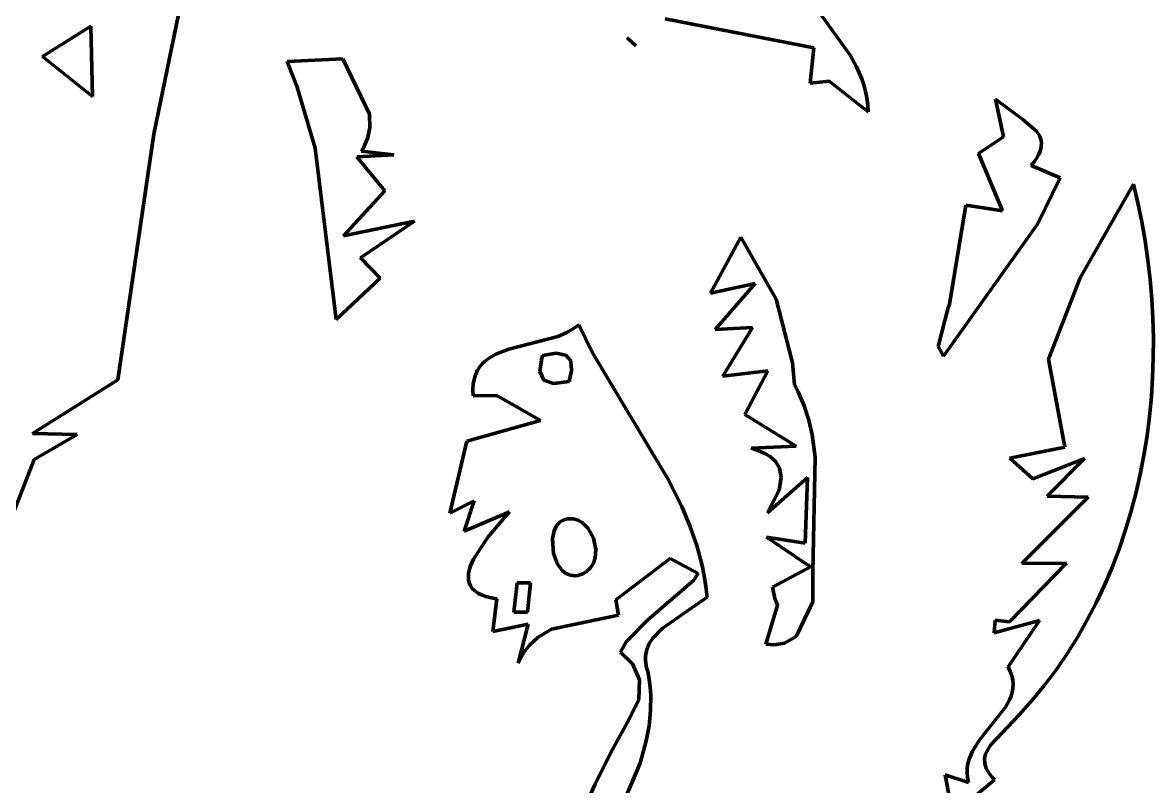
# Model space of a CAD drawing. Header units: millimetres. Extents: x 0 to 9.3, y 0 to 12.
# Drawn here: x 6.071 to 6.957, y 3.732 to 4.332 of the extents above; entities that cross this region are included whole.
import ezdxf

# ---------------------------------------------------------------- set-up
doc = ezdxf.new("R2010")
doc.units = ezdxf.units.MM
doc.layers.add('color#000000ff', color=7, linetype='CONTINUOUS', lineweight=100)
doc.layers.add('color#ffffffff', color=7, linetype='CONTINUOUS', lineweight=100)

msp = doc.modelspace()

# ---------------------------------------------------------------- linework, layer by layer
at = {"layer": 'color#000000ff'}
for p, q in [((6.17359, 4.24418), (6.20132, 4.37884)), ((6.71961, 4.30613), (6.68645, 4.35254)), ((6.08617, 4.30509), (6.12416, 4.32889)), ((6.12416, 4.32889), (6.1253, 4.27372)), ((6.57446, 4.33458), (6.69124, 4.31203)), ((6.54481, 4.31983), (6.5487, 4.31606)), ((6.55142, 4.31343), (6.54481, 4.31983)), ((6.5487, 4.31606), (6.55142, 4.31343)), ((6.69124, 4.31203), (6.68818, 4.28428)), ((6.1253, 4.27372), (6.08617, 4.30509)), ((6.32182, 4.30325), (6.27817, 4.30116)), ((6.34263, 4.25979), (6.32182, 4.30325)), ((6.72463, 4.29715), (6.71961, 4.30613)), ((6.27817, 4.30116), (6.286, 4.28117)), ((6.72876, 4.28774), (6.72463, 4.29715)), ((6.68818, 4.28428), (6.70311, 4.2858)), ((6.70311, 4.2858), (6.73364, 4.26173)), ((6.73041, 4.28285), (6.72876, 4.28774)), ((6.286, 4.28117), (6.3, 4.2333)), ((6.73176, 4.27782), (6.73041, 4.28285)), ((6.73277, 4.27263), (6.73176, 4.27782)), ((6.7334, 4.26727), (6.73277, 4.27263)), ((6.73364, 4.26173), (6.7334, 4.26727)), ((6.8335, 4.27163), (6.83977, 4.24217)), ((6.85496, 4.2558), (6.8335, 4.27163)), ((6.34296, 4.24951), (6.34263, 4.25979)), ((6.34138, 4.24162), (6.34296, 4.24951)), ((6.86571, 4.24657), (6.85496, 4.2558)), ((6.14522, 4.05135), (6.17359, 4.24418)), ((6.33797, 4.23356), (6.34138, 4.24162)), ((6.83977, 4.24217), (6.82019, 4.2291)), ((6.868, 4.24305), (6.86571, 4.24657)), ((6.86934, 4.23921), (6.868, 4.24305)), ((6.86959, 4.23715), (6.86934, 4.23921)), ((6.3, 4.2333), (6.31652, 4.09881)), ((6.33639, 4.23083), (6.33797, 4.23356)), ((6.36161, 4.22805), (6.33639, 4.23083)), ((6.86732, 4.22785), (6.86843, 4.23035)), ((6.86843, 4.23035), (6.86916, 4.23273)), ((6.86916, 4.23273), (6.86954, 4.235)), ((6.86954, 4.235), (6.86959, 4.23715)), ((6.33281, 4.22642), (6.36161, 4.22805)), ((6.35473, 4.19969), (6.33281, 4.22642)), ((6.82019, 4.2291), (6.83908, 4.18396)), ((6.86153, 4.21954), (6.86389, 4.22245)), ((6.86389, 4.22245), (6.86582, 4.22522)), ((6.86582, 4.22522), (6.86732, 4.22785)), ((6.88425, 4.20982), (6.86153, 4.21954)), ((6.86659, 4.17352), (6.88425, 4.20982)), ((6.94173, 4.20509), (6.90004, 4.13146)), ((6.94521, 4.19035), (6.94173, 4.20509)), ((6.32229, 4.16449), (6.35473, 4.19969)), ((6.8103, 4.18837), (6.79753, 4.11093)), ((6.83908, 4.18396), (6.8103, 4.18837)), ((6.94827, 4.17547), (6.94521, 4.19035)), ((6.37789, 4.17583), (6.32229, 4.16449)), ((6.3355, 4.14728), (6.37789, 4.17583)), ((6.79279, 4.06992), (6.86659, 4.17352)), ((6.9509, 4.16045), (6.94827, 4.17547)), ((6.63397, 4.16335), (6.61019, 4.11932)), ((6.66149, 4.11465), (6.63397, 4.16335)), ((6.9531, 4.14533), (6.9509, 4.16045)), ((6.35093, 4.13128), (6.3355, 4.14728)), ((6.95485, 4.13011), (6.9531, 4.14533)), ((6.31652, 4.09881), (6.35093, 4.13128)), ((6.61019, 4.11932), (6.64517, 4.12715)), ((6.64517, 4.12715), (6.61379, 4.09094)), ((6.90004, 4.13146), (6.8752, 4.06759)), ((6.95617, 4.11483), (6.95485, 4.13011)), ((6.67448, 4.0648), (6.66149, 4.11465)), ((6.79646, 4.10819), (6.78855, 4.07747)), ((6.79753, 4.11093), (6.79646, 4.10819)), ((6.95703, 4.09949), (6.95617, 4.11483)), ((6.95744, 4.08412), (6.95703, 4.09949)), ((6.49742, 4.08857), (6.49033, 4.08556)), ((6.50388, 4.09238), (6.49742, 4.08857)), ((6.50681, 4.09464), (6.50388, 4.09238)), ((6.51764, 4.07263), (6.50681, 4.09464)), ((6.61379, 4.09094), (6.64297, 4.09253)), ((6.64297, 4.09253), (6.61966, 4.05425)), ((6.49033, 4.08556), (6.45195, 4.07541)), ((6.95739, 4.06873), (6.95744, 4.08412)), ((6.44176, 4.07155), (6.43589, 4.06815)), ((6.45195, 4.07541), (6.44176, 4.07155)), ((6.47772, 4.06873), (6.47829, 4.07062)), ((6.47829, 4.07062), (6.48912, 4.07232)), ((6.48912, 4.07232), (6.49655, 4.07091)), ((6.49655, 4.07091), (6.50058, 4.06641)), ((6.57668, 3.97379), (6.51764, 4.07263)), ((6.78855, 4.07747), (6.79279, 4.06992)), ((6.43097, 4.06386), (6.42893, 4.06132)), ((6.4333, 4.06613), (6.43097, 4.06386)), ((6.43589, 4.06815), (6.4333, 4.06613)), ((6.47635, 4.05785), (6.47772, 4.06873)), ((6.50058, 4.06641), (6.50121, 4.0588)), ((6.6759, 4.04743), (6.67448, 4.0648)), ((6.8752, 4.06759), (6.88791, 3.99872)), ((6.95687, 4.05336), (6.95739, 4.06873)), ((6.42579, 4.05532), (6.42474, 4.05181)), ((6.42719, 4.05848), (6.42579, 4.05532)), ((6.42893, 4.06132), (6.42719, 4.05848)), ((6.47946, 4.05112), (6.47635, 4.05785)), ((6.50121, 4.0588), (6.49913, 4.05009)), ((6.61966, 4.05425), (6.65512, 4.05855)), ((6.65512, 4.05855), (6.63696, 4.02431)), ((6.95589, 4.03801), (6.95687, 4.05336)), ((6.07834, 4.00939), (6.14522, 4.05135)), ((6.42408, 4.04793), (6.42381, 4.04366)), ((6.42474, 4.05181), (6.42408, 4.04793)), ((6.48705, 4.04854), (6.47946, 4.05112)), ((6.49913, 4.05009), (6.48705, 4.04854)), ((6.67875, 4.04201), (6.6759, 4.04743)), ((6.42381, 4.04366), (6.42397, 4.03896)), ((6.42397, 4.03896), (6.44254, 4.0392)), ((6.44254, 4.0392), (6.47671, 4.01964)), ((6.68354, 4.03097), (6.67875, 4.04201)), ((6.95443, 4.0227), (6.95589, 4.03801)), ((6.6872, 4.01971), (6.68354, 4.03097)), ((6.47671, 4.01964), (6.41909, 4.00339)), ((6.63696, 4.02431), (6.67717, 3.99927)), ((6.68985, 4.00826), (6.6872, 4.01971)), ((6.95249, 4.00746), (6.95443, 4.0227)), ((6.1134, 4.00862), (6.07834, 4.00939)), ((6.07954, 3.98888), (6.1134, 4.00862)), ((6.41909, 4.00339), (6.40564, 3.94671)), ((6.69225, 3.99078), (6.68985, 4.00826)), ((6.95007, 3.99231), (6.95249, 4.00746)), ((6.67717, 3.99927), (6.64207, 3.9977)), ((6.64207, 3.9977), (6.64787, 3.99583)), ((6.64787, 3.99583), (6.65277, 3.99366)), ((6.65277, 3.99366), (6.65681, 3.9912)), ((6.65681, 3.9912), (6.66136, 3.98698)), ((6.69024, 3.90088), (6.69225, 3.99078)), ((6.88791, 3.99872), (6.84476, 3.98992)), ((6.94715, 3.97726), (6.95007, 3.99231)), ((6.04664, 3.90424), (6.07954, 3.98888)), ((6.66136, 3.98698), (6.6642, 3.9822)), ((6.6642, 3.9822), (6.66559, 3.97503)), ((6.84476, 3.98992), (6.86298, 3.97379)), ((6.86298, 3.97379), (6.9034, 3.9898)), ((6.9034, 3.9898), (6.87423, 3.9601)), ((6.58765, 3.95194), (6.57668, 3.97379)), ((6.6549, 3.94697), (6.68623, 3.97489)), ((6.66559, 3.97503), (6.66392, 3.96498)), ((6.68623, 3.97489), (6.68426, 3.92321)), ((6.94375, 3.96234), (6.94715, 3.97726)), ((6.66392, 3.96498), (6.6549, 3.94697)), ((6.40564, 3.94671), (6.42481, 3.95659)), ((6.42481, 3.95659), (6.41698, 3.9327)), ((6.90638, 3.95934), (6.85432, 3.9072)), ((6.87423, 3.9601), (6.90638, 3.95934)), ((6.93984, 3.94756), (6.94375, 3.96234)), ((6.41698, 3.9327), (6.45235, 3.94788)), ((6.45235, 3.94788), (6.44873, 3.94378)), ((6.59398, 3.93695), (6.58765, 3.95194)), ((6.93542, 3.93294), (6.93984, 3.94756)), ((6.44873, 3.94378), (6.43569, 3.92834)), ((6.48936, 3.93675), (6.49184, 3.93993)), ((6.49184, 3.93993), (6.49403, 3.94107)), ((6.49403, 3.94107), (6.49619, 3.94186)), ((6.49619, 3.94186), (6.4983, 3.94233)), ((6.4983, 3.94233), (6.50237, 3.94236)), ((6.50237, 3.94236), (6.50618, 3.9413)), ((6.50618, 3.9413), (6.50966, 3.93932)), ((6.50966, 3.93932), (6.51414, 3.93491)), ((6.48616, 3.92657), (6.48758, 3.93299)), ((6.48758, 3.93299), (6.48936, 3.93675)), ((6.51414, 3.93491), (6.51839, 3.92716)), ((6.59933, 3.92156), (6.59398, 3.93695)), ((6.9305, 3.91851), (6.93542, 3.93294)), ((6.43569, 3.92834), (6.42416, 3.91078)), ((6.48689, 3.91517), (6.48616, 3.92657)), ((6.51839, 3.92716), (6.52022, 3.91836)), ((6.60159, 3.91368), (6.59933, 3.92156)), ((6.68426, 3.92321), (6.65408, 3.9281)), ((6.65408, 3.9281), (6.68849, 3.90465)), ((6.49002, 3.90686), (6.48689, 3.91517)), ((6.5197, 3.91179), (6.51834, 3.90771)), ((6.52022, 3.91836), (6.5197, 3.91179)), ((6.53577, 3.87883), (6.5785, 3.91127)), ((6.5785, 3.91127), (6.60032, 3.89938)), ((6.60354, 3.90568), (6.60159, 3.91368)), ((6.92506, 3.90428), (6.9305, 3.91851)), ((6.42173, 3.90503), (6.42038, 3.89954)), ((6.42416, 3.91078), (6.42173, 3.90503)), ((6.4937, 3.90192), (6.49002, 3.90686)), ((6.51609, 3.90404), (6.51288, 3.90093)), ((6.51834, 3.90771), (6.51609, 3.90404)), ((6.60517, 3.89754), (6.60354, 3.90568)), ((6.68849, 3.90465), (6.65871, 3.88876)), ((6.88922, 3.90755), (6.84471, 3.86154)), ((6.85432, 3.9072), (6.88922, 3.90755)), ((6.9191, 3.89027), (6.92506, 3.90428)), ((6.42038, 3.89954), (6.42019, 3.89694)), ((6.42019, 3.89694), (6.42035, 3.89444)), ((6.42035, 3.89444), (6.4209, 3.89206)), ((6.49673, 3.89956), (6.4937, 3.90192)), ((6.5002, 3.89812), (6.49673, 3.89956)), ((6.50406, 3.89776), (6.5002, 3.89812)), ((6.50613, 3.89803), (6.50406, 3.89776)), ((6.5083, 3.89864), (6.50613, 3.89803)), ((6.51055, 3.8996), (6.5083, 3.89864)), ((6.51288, 3.90093), (6.51055, 3.8996)), ((6.597, 3.89425), (6.56069, 3.86293)), ((6.60032, 3.89938), (6.597, 3.89425)), ((6.60644, 3.88925), (6.60517, 3.89754)), ((6.6903, 3.87715), (6.69024, 3.90088)), ((6.4209, 3.89206), (6.42186, 3.88983)), ((6.42186, 3.88983), (6.42327, 3.88776)), ((6.42327, 3.88776), (6.42515, 3.88586)), ((6.42515, 3.88586), (6.42752, 3.88415)), ((6.45576, 3.86917), (6.45847, 3.89204)), ((6.45847, 3.89204), (6.46881, 3.89207)), ((6.46881, 3.89207), (6.46662, 3.86912)), ((6.60735, 3.8808), (6.60644, 3.88925)), ((6.65871, 3.88876), (6.66061, 3.87986)), ((6.91262, 3.8765), (6.9191, 3.89027)), ((6.42752, 3.88415), (6.43043, 3.88264)), ((6.43043, 3.88264), (6.4339, 3.88135)), ((6.4339, 3.88135), (6.43795, 3.88029)), ((6.43795, 3.88029), (6.44261, 3.87949)), ((6.44261, 3.87949), (6.43949, 3.85396)), ((6.53798, 3.86687), (6.53577, 3.87883)), ((6.57228, 3.85643), (6.60735, 3.8808)), ((6.66061, 3.87986), (6.66273, 3.8746)), ((6.67721, 3.84997), (6.6903, 3.87715)), ((6.90561, 3.863), (6.91262, 3.8765)), ((6.46662, 3.86912), (6.45576, 3.86917)), ((6.4854, 3.85587), (6.53798, 3.86687)), ((6.66273, 3.8746), (6.65344, 3.84409)), ((6.43949, 3.85396), (6.46718, 3.85963)), ((6.46718, 3.85963), (6.45916, 3.82913)), ((6.56069, 3.86293), (6.54405, 3.84583)), ((6.83338, 3.86295), (6.83261, 3.85288)), ((6.83261, 3.85288), (6.86812, 3.86263)), ((6.84471, 3.86154), (6.83338, 3.86295)), ((6.86812, 3.86263), (6.84348, 3.82632)), ((6.89806, 3.84977), (6.90561, 3.863)), ((6.46819, 3.8433), (6.47501, 3.8496)), ((6.47501, 3.8496), (6.4854, 3.85587)), ((6.56474, 3.84882), (6.57228, 3.85643)), ((6.66806, 3.84475), (6.67721, 3.84997)), ((6.88997, 3.83685), (6.89806, 3.84977)), ((6.4642, 3.83822), (6.46819, 3.8433)), ((6.54405, 3.84583), (6.5395, 3.83775)), ((6.56008, 3.8398), (6.56198, 3.84451)), ((6.56198, 3.84451), (6.56474, 3.84882)), ((6.65344, 3.84409), (6.66027, 3.84356)), ((6.66027, 3.84356), (6.66806, 3.84475)), ((6.45916, 3.82913), (6.46071, 3.83236)), ((6.46071, 3.83236), (6.4642, 3.83822)), ((6.5395, 3.83775), (6.54879, 3.82851)), ((6.55913, 3.83183), (6.55917, 3.83461)), ((6.55939, 3.8289), (6.55913, 3.83183)), ((6.55917, 3.83461), (6.56008, 3.8398)), ((6.88133, 3.82424), (6.88997, 3.83685)), ((6.54879, 3.82851), (6.55442, 3.81601)), ((6.55996, 3.82582), (6.55939, 3.8289)), ((6.56088, 3.82259), (6.55996, 3.82582)), ((6.56201, 3.81638), (6.56088, 3.82259)), ((6.84348, 3.82632), (6.84523, 3.82269)), ((6.84523, 3.82269), (6.84645, 3.81919)), ((6.87215, 3.81198), (6.88133, 3.82424)), ((6.55442, 3.81601), (6.55399, 3.80058)), ((6.56278, 3.81022), (6.56201, 3.81638)), ((6.84645, 3.81919), (6.84717, 3.81581)), ((6.84717, 3.81581), (6.84744, 3.81253)), ((6.56322, 3.80411), (6.56278, 3.81022)), ((6.84674, 3.80625), (6.84585, 3.80322)), ((6.84728, 3.80935), (6.84674, 3.80625)), ((6.84744, 3.81253), (6.84728, 3.80935)), ((6.86241, 3.80008), (6.87215, 3.81198)), ((6.55399, 3.80058), (6.54622, 3.78528)), ((6.56315, 3.792), (6.56322, 3.80411)), ((6.84464, 3.80027), (6.84145, 3.79451)), ((6.84585, 3.80322), (6.84464, 3.80027)), ((6.8521, 3.78855), (6.86241, 3.80008)), ((6.56194, 3.78006), (6.56315, 3.792)), ((6.84145, 3.79451), (6.82131, 3.76919)), ((6.82963, 3.76489), (6.8521, 3.78855)), ((6.54622, 3.78528), (6.53231, 3.75964)), ((6.55973, 3.76825), (6.56194, 3.78006)), ((6.82131, 3.76919), (6.8156, 3.76014)), ((6.55487, 3.75078), (6.55973, 3.76825)), ((6.8258, 3.75802), (6.82963, 3.76489)), ((6.53231, 3.75964), (6.51942, 3.73358)), ((6.81292, 3.7537), (6.81204, 3.75032)), ((6.8156, 3.76014), (6.81292, 3.7537)), ((6.82501, 3.75436), (6.8258, 3.75802)), ((6.82516, 3.75052), (6.82501, 3.75436)), ((6.51885, 3.66579), (6.55487, 3.75078)), ((6.8115, 3.74684), (6.81135, 3.74323)), ((6.81135, 3.74323), (6.81162, 3.73948)), ((6.81204, 3.75032), (6.8115, 3.74684)), ((6.82641, 3.74646), (6.82516, 3.75052)), ((6.8275, 3.74434), (6.82641, 3.74646)), ((6.82891, 3.74217), (6.8275, 3.74434)), ((6.81236, 3.7356), (6.79407, 3.74153)), ((6.79407, 3.74153), (6.79917, 3.71459)), ((6.79551, 3.70646), (6.8328, 3.7376)), ((6.81162, 3.73948), (6.81236, 3.7356)), ((6.83067, 3.73992), (6.82891, 3.74217)), ((6.8328, 3.7376), (6.83067, 3.73992)), ((6.51942, 3.73358), (6.50746, 3.70713))]:
    msp.add_line(p, q, dxfattribs=at)
at = {"layer": 'color#ffffffff'}
for p, q in [((6.20132, 4.37884), (6.17359, 4.24418)), ((6.68645, 4.35254), (6.71961, 4.30613)), ((6.12416, 4.32889), (6.08617, 4.30509)), ((6.1253, 4.27372), (6.12416, 4.32889)), ((6.69124, 4.31203), (6.57446, 4.33458)), ((6.54481, 4.31983), (6.55142, 4.31343)), ((6.5487, 4.31606), (6.54481, 4.31983)), ((6.55142, 4.31343), (6.5487, 4.31606)), ((6.68818, 4.28428), (6.69124, 4.31203)), ((6.08617, 4.30509), (6.1253, 4.27372)), ((6.27817, 4.30116), (6.32182, 4.30325)), ((6.32182, 4.30325), (6.34263, 4.25979)), ((6.71961, 4.30613), (6.72463, 4.29715)), ((6.286, 4.28117), (6.27817, 4.30116)), ((6.72463, 4.29715), (6.72876, 4.28774)), ((6.70311, 4.2858), (6.68818, 4.28428)), ((6.73364, 4.26173), (6.70311, 4.2858)), ((6.72876, 4.28774), (6.73041, 4.28285)), ((6.3, 4.2333), (6.286, 4.28117)), ((6.73041, 4.28285), (6.73176, 4.27782)), ((6.73176, 4.27782), (6.73277, 4.27263)), ((6.73277, 4.27263), (6.7334, 4.26727)), ((6.7334, 4.26727), (6.73364, 4.26173)), ((6.8335, 4.27163), (6.85496, 4.2558)), ((6.83977, 4.24217), (6.8335, 4.27163)), ((6.34263, 4.25979), (6.34296, 4.24951)), ((6.34296, 4.24951), (6.34138, 4.24162)), ((6.85496, 4.2558), (6.86571, 4.24657)), ((6.17359, 4.24418), (6.14522, 4.05135)), ((6.34138, 4.24162), (6.33797, 4.23356)), ((6.82019, 4.2291), (6.83977, 4.24217)), ((6.86571, 4.24657), (6.868, 4.24305)), ((6.868, 4.24305), (6.86934, 4.23921)), ((6.86934, 4.23921), (6.86959, 4.23715)), ((6.31652, 4.09881), (6.3, 4.2333)), ((6.33797, 4.23356), (6.33639, 4.23083)), ((6.33639, 4.23083), (6.36161, 4.22805)), ((6.86843, 4.23035), (6.86732, 4.22785)), ((6.86916, 4.23273), (6.86843, 4.23035)), ((6.86954, 4.235), (6.86916, 4.23273)), ((6.86959, 4.23715), (6.86954, 4.235)), ((6.36161, 4.22805), (6.33281, 4.22642)), ((6.33281, 4.22642), (6.35473, 4.19969)), ((6.83908, 4.18396), (6.82019, 4.2291)), ((6.86389, 4.22245), (6.86153, 4.21954)), ((6.86582, 4.22522), (6.86389, 4.22245)), ((6.86732, 4.22785), (6.86582, 4.22522)), ((6.86153, 4.21954), (6.88425, 4.20982)), ((6.88425, 4.20982), (6.86659, 4.17352)), ((6.90004, 4.13146), (6.94173, 4.20509)), ((6.94173, 4.20509), (6.94521, 4.19035)), ((6.35473, 4.19969), (6.32229, 4.16449)), ((6.79753, 4.11093), (6.8103, 4.18837)), ((6.8103, 4.18837), (6.83908, 4.18396)), ((6.94521, 4.19035), (6.94827, 4.17547)), ((6.32229, 4.16449), (6.37789, 4.17583)), ((6.37789, 4.17583), (6.3355, 4.14728)), ((6.86659, 4.17352), (6.79279, 4.06992)), ((6.94827, 4.17547), (6.9509, 4.16045)), ((6.61019, 4.11932), (6.63397, 4.16335)), ((6.63397, 4.16335), (6.66149, 4.11465)), ((6.9509, 4.16045), (6.9531, 4.14533)), ((6.3355, 4.14728), (6.35093, 4.13128)), ((6.9531, 4.14533), (6.95485, 4.13011)), ((6.35093, 4.13128), (6.31652, 4.09881)), ((6.64517, 4.12715), (6.61019, 4.11932)), ((6.61379, 4.09094), (6.64517, 4.12715)), ((6.8752, 4.06759), (6.90004, 4.13146)), ((6.95485, 4.13011), (6.95617, 4.11483)), ((6.66149, 4.11465), (6.67448, 4.0648)), ((6.78855, 4.07747), (6.79646, 4.10819)), ((6.79646, 4.10819), (6.79753, 4.11093)), ((6.95617, 4.11483), (6.95703, 4.09949)), ((6.95703, 4.09949), (6.95744, 4.08412)), ((6.49033, 4.08556), (6.49742, 4.08857)), ((6.49742, 4.08857), (6.50388, 4.09238)), ((6.50388, 4.09238), (6.50681, 4.09464)), ((6.50681, 4.09464), (6.51764, 4.07263)), ((6.64297, 4.09253), (6.61379, 4.09094)), ((6.61966, 4.05425), (6.64297, 4.09253)), ((6.45195, 4.07541), (6.49033, 4.08556)), ((6.95744, 4.08412), (6.95739, 4.06873)), ((6.43589, 4.06815), (6.44176, 4.07155)), ((6.44176, 4.07155), (6.45195, 4.07541)), ((6.47829, 4.07062), (6.47772, 4.06873)), ((6.48912, 4.07232), (6.47829, 4.07062)), ((6.49655, 4.07091), (6.48912, 4.07232)), ((6.50058, 4.06641), (6.49655, 4.07091)), ((6.51764, 4.07263), (6.57668, 3.97379)), ((6.79279, 4.06992), (6.78855, 4.07747)), ((6.42893, 4.06132), (6.43097, 4.06386)), ((6.43097, 4.06386), (6.4333, 4.06613)), ((6.4333, 4.06613), (6.43589, 4.06815)), ((6.47772, 4.06873), (6.47635, 4.05785)), ((6.50121, 4.0588), (6.50058, 4.06641)), ((6.67448, 4.0648), (6.6759, 4.04743)), ((6.88791, 3.99872), (6.8752, 4.06759)), ((6.95739, 4.06873), (6.95687, 4.05336)), ((6.42474, 4.05181), (6.42579, 4.05532)), ((6.42579, 4.05532), (6.42719, 4.05848)), ((6.42719, 4.05848), (6.42893, 4.06132)), ((6.47635, 4.05785), (6.47946, 4.05112)), ((6.49913, 4.05009), (6.50121, 4.0588)), ((6.65512, 4.05855), (6.61966, 4.05425)), ((6.63696, 4.02431), (6.65512, 4.05855)), ((6.95687, 4.05336), (6.95589, 4.03801)), ((6.14522, 4.05135), (6.07834, 4.00939)), ((6.42381, 4.04366), (6.42408, 4.04793)), ((6.42408, 4.04793), (6.42474, 4.05181)), ((6.47946, 4.05112), (6.48705, 4.04854)), ((6.48705, 4.04854), (6.49913, 4.05009)), ((6.6759, 4.04743), (6.67875, 4.04201)), ((6.42397, 4.03896), (6.42381, 4.04366)), ((6.44254, 4.0392), (6.42397, 4.03896)), ((6.47671, 4.01964), (6.44254, 4.0392)), ((6.67875, 4.04201), (6.68354, 4.03097)), ((6.95589, 4.03801), (6.95443, 4.0227)), ((6.68354, 4.03097), (6.6872, 4.01971)), ((6.41909, 4.00339), (6.47671, 4.01964)), ((6.67717, 3.99927), (6.63696, 4.02431)), ((6.6872, 4.01971), (6.68985, 4.00826)), ((6.95443, 4.0227), (6.95249, 4.00746)), ((6.07834, 4.00939), (6.1134, 4.00862)), ((6.1134, 4.00862), (6.07954, 3.98888)), ((6.40564, 3.94671), (6.41909, 4.00339)), ((6.68985, 4.00826), (6.69225, 3.99078)), ((6.95249, 4.00746), (6.95007, 3.99231)), ((6.64207, 3.9977), (6.67717, 3.99927)), ((6.64787, 3.99583), (6.64207, 3.9977)), ((6.65277, 3.99366), (6.64787, 3.99583)), ((6.65681, 3.9912), (6.65277, 3.99366)), ((6.66136, 3.98698), (6.65681, 3.9912)), ((6.69225, 3.99078), (6.69024, 3.90088)), ((6.84476, 3.98992), (6.88791, 3.99872)), ((6.95007, 3.99231), (6.94715, 3.97726)), ((6.07954, 3.98888), (6.04664, 3.90424)), ((6.6642, 3.9822), (6.66136, 3.98698)), ((6.66559, 3.97503), (6.6642, 3.9822)), ((6.86298, 3.97379), (6.84476, 3.98992)), ((6.9034, 3.9898), (6.86298, 3.97379)), ((6.87423, 3.9601), (6.9034, 3.9898)), ((6.57668, 3.97379), (6.58765, 3.95194)), ((6.68623, 3.97489), (6.6549, 3.94697)), ((6.66392, 3.96498), (6.66559, 3.97503)), ((6.68426, 3.92321), (6.68623, 3.97489)), ((6.94715, 3.97726), (6.94375, 3.96234)), ((6.6549, 3.94697), (6.66392, 3.96498)), ((6.42481, 3.95659), (6.40564, 3.94671)), ((6.41698, 3.9327), (6.42481, 3.95659)), ((6.85432, 3.9072), (6.90638, 3.95934)), ((6.90638, 3.95934), (6.87423, 3.9601)), ((6.94375, 3.96234), (6.93984, 3.94756)), ((6.45235, 3.94788), (6.41698, 3.9327)), ((6.44873, 3.94378), (6.45235, 3.94788)), ((6.58765, 3.95194), (6.59398, 3.93695)), ((6.93984, 3.94756), (6.93542, 3.93294)), ((6.43569, 3.92834), (6.44873, 3.94378)), ((6.49184, 3.93993), (6.48936, 3.93675)), ((6.49403, 3.94107), (6.49184, 3.93993)), ((6.49619, 3.94186), (6.49403, 3.94107)), ((6.4983, 3.94233), (6.49619, 3.94186)), ((6.50237, 3.94236), (6.4983, 3.94233)), ((6.50618, 3.9413), (6.50237, 3.94236)), ((6.50966, 3.93932), (6.50618, 3.9413)), ((6.51414, 3.93491), (6.50966, 3.93932)), ((6.48758, 3.93299), (6.48616, 3.92657)), ((6.48936, 3.93675), (6.48758, 3.93299)), ((6.51839, 3.92716), (6.51414, 3.93491)), ((6.59398, 3.93695), (6.59933, 3.92156)), ((6.93542, 3.93294), (6.9305, 3.91851)), ((6.42416, 3.91078), (6.43569, 3.92834)), ((6.48616, 3.92657), (6.48689, 3.91517)), ((6.52022, 3.91836), (6.51839, 3.92716)), ((6.59933, 3.92156), (6.60159, 3.91368)), ((6.68849, 3.90465), (6.65408, 3.9281)), ((6.65408, 3.9281), (6.68426, 3.92321)), ((6.48689, 3.91517), (6.49002, 3.90686)), ((6.51834, 3.90771), (6.5197, 3.91179)), ((6.5197, 3.91179), (6.52022, 3.91836)), ((6.5785, 3.91127), (6.53577, 3.87883)), ((6.60032, 3.89938), (6.5785, 3.91127)), ((6.60159, 3.91368), (6.60354, 3.90568)), ((6.9305, 3.91851), (6.92506, 3.90428)), ((6.42038, 3.89954), (6.42173, 3.90503)), ((6.42173, 3.90503), (6.42416, 3.91078)), ((6.49002, 3.90686), (6.4937, 3.90192)), ((6.51288, 3.90093), (6.51609, 3.90404)), ((6.51609, 3.90404), (6.51834, 3.90771)), ((6.60354, 3.90568), (6.60517, 3.89754)), ((6.65871, 3.88876), (6.68849, 3.90465)), ((6.84471, 3.86154), (6.88922, 3.90755)), ((6.88922, 3.90755), (6.85432, 3.9072)), ((6.92506, 3.90428), (6.9191, 3.89027)), ((6.42019, 3.89694), (6.42038, 3.89954)), ((6.42035, 3.89444), (6.42019, 3.89694)), ((6.4209, 3.89206), (6.42035, 3.89444)), ((6.4937, 3.90192), (6.49673, 3.89956)), ((6.49673, 3.89956), (6.5002, 3.89812)), ((6.5002, 3.89812), (6.50406, 3.89776)), ((6.50406, 3.89776), (6.50613, 3.89803)), ((6.50613, 3.89803), (6.5083, 3.89864)), ((6.5083, 3.89864), (6.51055, 3.8996)), ((6.51055, 3.8996), (6.51288, 3.90093)), ((6.56069, 3.86293), (6.597, 3.89425)), ((6.597, 3.89425), (6.60032, 3.89938)), ((6.60517, 3.89754), (6.60644, 3.88925)), ((6.69024, 3.90088), (6.6903, 3.87715)), ((6.42186, 3.88983), (6.4209, 3.89206)), ((6.42327, 3.88776), (6.42186, 3.88983)), ((6.42515, 3.88586), (6.42327, 3.88776)), ((6.42752, 3.88415), (6.42515, 3.88586)), ((6.45847, 3.89204), (6.45576, 3.86917)), ((6.46881, 3.89207), (6.45847, 3.89204)), ((6.46662, 3.86912), (6.46881, 3.89207)), ((6.60644, 3.88925), (6.60735, 3.8808)), ((6.66061, 3.87986), (6.65871, 3.88876)), ((6.9191, 3.89027), (6.91262, 3.8765)), ((6.43043, 3.88264), (6.42752, 3.88415)), ((6.4339, 3.88135), (6.43043, 3.88264)), ((6.43795, 3.88029), (6.4339, 3.88135)), ((6.44261, 3.87949), (6.43795, 3.88029)), ((6.43949, 3.85396), (6.44261, 3.87949)), ((6.53577, 3.87883), (6.53798, 3.86687)), ((6.60735, 3.8808), (6.57228, 3.85643)), ((6.66273, 3.8746), (6.66061, 3.87986)), ((6.6903, 3.87715), (6.67721, 3.84997)), ((6.91262, 3.8765), (6.90561, 3.863)), ((6.45576, 3.86917), (6.46662, 3.86912)), ((6.53798, 3.86687), (6.4854, 3.85587)), ((6.65344, 3.84409), (6.66273, 3.8746)), ((6.46718, 3.85963), (6.43949, 3.85396)), ((6.45916, 3.82913), (6.46718, 3.85963)), ((6.54405, 3.84583), (6.56069, 3.86293)), ((6.83261, 3.85288), (6.83338, 3.86295)), ((6.86812, 3.86263), (6.83261, 3.85288)), ((6.83338, 3.86295), (6.84471, 3.86154)), ((6.84348, 3.82632), (6.86812, 3.86263)), ((6.90561, 3.863), (6.89806, 3.84977)), ((6.47501, 3.8496), (6.46819, 3.8433)), ((6.4854, 3.85587), (6.47501, 3.8496)), ((6.57228, 3.85643), (6.56474, 3.84882)), ((6.67721, 3.84997), (6.66806, 3.84475)), ((6.89806, 3.84977), (6.88997, 3.83685)), ((6.46819, 3.8433), (6.4642, 3.83822)), ((6.5395, 3.83775), (6.54405, 3.84583)), ((6.56198, 3.84451), (6.56008, 3.8398)), ((6.56474, 3.84882), (6.56198, 3.84451)), ((6.66027, 3.84356), (6.65344, 3.84409)), ((6.66806, 3.84475), (6.66027, 3.84356)), ((6.46071, 3.83236), (6.45916, 3.82913)), ((6.4642, 3.83822), (6.46071, 3.83236)), ((6.54879, 3.82851), (6.5395, 3.83775)), ((6.55917, 3.83461), (6.55913, 3.83183)), ((6.55913, 3.83183), (6.55939, 3.8289)), ((6.56008, 3.8398), (6.55917, 3.83461)), ((6.88997, 3.83685), (6.88133, 3.82424)), ((6.55442, 3.81601), (6.54879, 3.82851)), ((6.55939, 3.8289), (6.55996, 3.82582)), ((6.55996, 3.82582), (6.56088, 3.82259)), ((6.56088, 3.82259), (6.56201, 3.81638)), ((6.84523, 3.82269), (6.84348, 3.82632)), ((6.84645, 3.81919), (6.84523, 3.82269)), ((6.88133, 3.82424), (6.87215, 3.81198)), ((6.55399, 3.80058), (6.55442, 3.81601)), ((6.56201, 3.81638), (6.56278, 3.81022)), ((6.84717, 3.81581), (6.84645, 3.81919)), ((6.84744, 3.81253), (6.84717, 3.81581)), ((6.56278, 3.81022), (6.56322, 3.80411)), ((6.84585, 3.80322), (6.84674, 3.80625)), ((6.84674, 3.80625), (6.84728, 3.80935)), ((6.84728, 3.80935), (6.84744, 3.81253)), ((6.87215, 3.81198), (6.86241, 3.80008)), ((6.54622, 3.78528), (6.55399, 3.80058)), ((6.56322, 3.80411), (6.56315, 3.792)), ((6.84145, 3.79451), (6.84464, 3.80027)), ((6.84464, 3.80027), (6.84585, 3.80322)), ((6.86241, 3.80008), (6.8521, 3.78855)), ((6.56315, 3.792), (6.56194, 3.78006)), ((6.82131, 3.76919), (6.84145, 3.79451)), ((6.8521, 3.78855), (6.82963, 3.76489)), ((6.53231, 3.75964), (6.54622, 3.78528)), ((6.56194, 3.78006), (6.55973, 3.76825)), ((6.8156, 3.76014), (6.82131, 3.76919)), ((6.55973, 3.76825), (6.55487, 3.75078)), ((6.82963, 3.76489), (6.8258, 3.75802)), ((6.51942, 3.73358), (6.53231, 3.75964)), ((6.81204, 3.75032), (6.81292, 3.7537)), ((6.81292, 3.7537), (6.8156, 3.76014)), ((6.8258, 3.75802), (6.82501, 3.75436)), ((6.82501, 3.75436), (6.82516, 3.75052)), ((6.55487, 3.75078), (6.51885, 3.66579)), ((6.81135, 3.74323), (6.8115, 3.74684)), ((6.81162, 3.73948), (6.81135, 3.74323)), ((6.8115, 3.74684), (6.81204, 3.75032)), ((6.82516, 3.75052), (6.82641, 3.74646)), ((6.82641, 3.74646), (6.8275, 3.74434)), ((6.8275, 3.74434), (6.82891, 3.74217)), ((6.79917, 3.71459), (6.79407, 3.74153)), ((6.79407, 3.74153), (6.81236, 3.7356)), ((6.8328, 3.7376), (6.79551, 3.70646)), ((6.81236, 3.7356), (6.81162, 3.73948)), ((6.82891, 3.74217), (6.83067, 3.73992)), ((6.83067, 3.73992), (6.8328, 3.7376)), ((6.50746, 3.70713), (6.51942, 3.73358))]:
    msp.add_line(p, q, dxfattribs=at)

doc.saveas('drawing.dxf')
